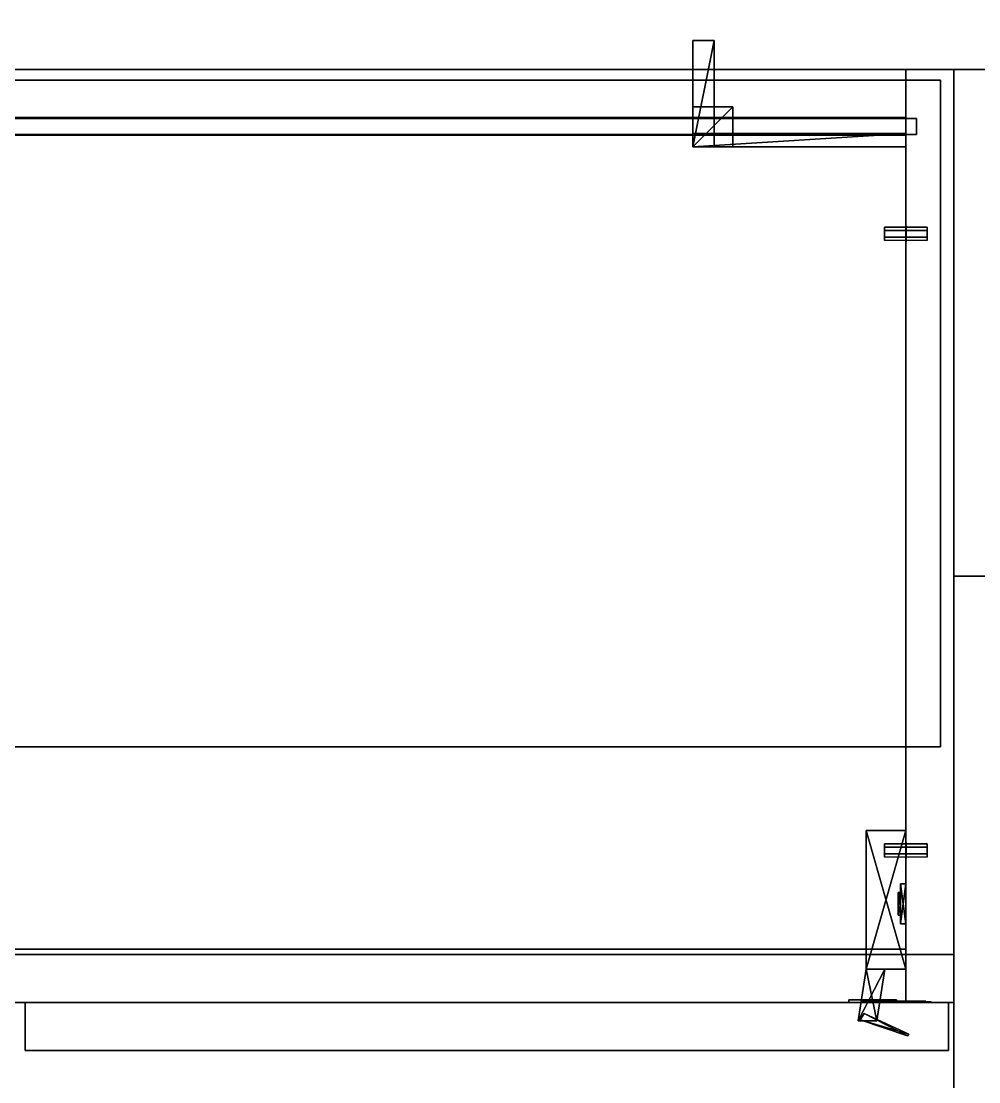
# Model space of a CAD drawing. Extents: x -150 to 1851, y -150 to 1950.
# Drawn here: x 1009 to 1368.3, y 1232.3 to 1630.2 of the extents above; entities that cross this region are included whole.
import ezdxf

# ---------------------------------------------------------------- set-up
doc = ezdxf.new("R2010")
doc.units = 0
for name, color, linetype in [('LAYER0', 7, 'CONTINUOUS'), ('LAYER10', 253, 'CONTINUOUS'), ('LAYER19', 2, 'CONTINUOUS'), ('LAYER20', 7, 'CONTINUOUS'), ('LAYER21', 253, 'CONTINUOUS'), ('LAYER22', 253, 'CONTINUOUS'), ('LAYER23', 253, 'CONTINUOUS'), ('LAYER24', 253, 'CONTINUOUS'), ('LAYER25', 253, 'CONTINUOUS'), ('LAYER26', 253, 'CONTINUOUS'), ('LAYER27', 7, 'CONTINUOUS'), ('LAYER30', 254, 'CONTINUOUS'), ('LAYER31', 254, 'CONTINUOUS'), ('LAYER37', 28, 'CONTINUOUS'), ('LAYER38', 253, 'CONTINUOUS'), ('LAYER39', 28, 'CONTINUOUS'), ('LAYER4', 7, 'CONTINUOUS'), ('LAYER40', 253, 'CONTINUOUS'), ('LAYER41', 253, 'CONTINUOUS'), ('LAYER46', 253, 'CONTINUOUS'), ('LAYER5', 7, 'CONTINUOUS'), ('LAYER6', 7, 'CONTINUOUS'), ('LAYER7', 253, 'CONTINUOUS'), ('LAYER70', 253, 'CONTINUOUS'), ('LAYER72', 253, 'CONTINUOUS'), ('LAYER73', 253, 'CONTINUOUS'), ('LAYER8', 7, 'CONTINUOUS')]:
    doc.layers.add(name, color=color, linetype=linetype)

msp = doc.modelspace()

# ---------------------------------------------------------------- linework, layer by layer
at = {"layer": 'LAYER0', "invisible_edges": 1}
for points in [[(1851, 1762, -5), (-150, -150, -5), (-150, 1762, -5), (1851, 1762, -5)], [(-150, -150, -5), (1851, 1762, -5), (1851, -150, -5), (-150, -150, -5)], [(1851, -150), (-150, 1762), (-150, -150), (1851, -150)], [(-150, 1762), (1851, -150), (1851, 1762), (-150, 1762)]]:
    msp.add_3dface(points, dxfattribs=at)
at = {"layer": 'LAYER10', "invisible_edges": 1}
for points in [[(1341, 1612, 1820), (1341, 1262, 2360), (1341, 1612, 2360), (1341, 1612, 1820)], [(1341, 1262, 2360), (1341, 1612, 1820), (1341, 1262, 1820), (1341, 1262, 2360)], [(1341, 1612, 1820), (1359, 1262, 1820), (1341, 1262, 1820), (1341, 1612, 1820)], [(1359, 1262, 1820), (1341, 1612, 1820), (1359, 1612, 1820), (1359, 1262, 1820)], [(1359, 1612, 2360), (1341, 1262, 2360), (1359, 1262, 2360), (1359, 1612, 2360)], [(1341, 1262, 2360), (1359, 1612, 2360), (1341, 1612, 2360), (1341, 1262, 2360)], [(1359, 1612, 2360), (1341, 1612, 1820), (1341, 1612, 2360), (1359, 1612, 2360)], [(1341, 1612, 1820), (1359, 1612, 2360), (1359, 1612, 1820), (1341, 1612, 1820)], [(1359, 1262, 1820), (1359, 1612, 2360), (1359, 1262, 2360), (1359, 1262, 1820)], [(1359, 1612, 2360), (1359, 1262, 1820), (1359, 1612, 1820), (1359, 1612, 2360)], [(1359, 1262, 1820), (1341, 1262, 2360), (1341, 1262, 1820), (1359, 1262, 1820)], [(1341, 1262, 2360), (1359, 1262, 1820), (1359, 1262, 2360), (1341, 1262, 2360)]]:
    msp.add_3dface(points, dxfattribs=at)
at = {"layer": 'LAYER19'}
for points in [[(1341, 1583, 2318), (1341, 1588, 2318), (1261, 1583, 2318), (1341, 1583, 2318)], [(1261, 1583, 2318), (1341, 1588, 2318), (1261, 1588, 2318), (1261, 1583, 2318)], [(1261, 1583, 2318), (1261, 1588, 2318), (1261, 1583, 2295), (1261, 1583, 2318)], [(1261, 1583, 2295), (1261, 1588, 2318), (1261, 1588, 2295), (1261, 1583, 2295)], [(1341, 1583, 2295), (1261, 1583, 2295), (1341, 1588, 2295), (1341, 1583, 2295)], [(1341, 1588, 2295), (1261, 1583, 2295), (1261, 1588, 2295), (1341, 1588, 2295)], [(1341, 1588, 2295), (1261, 1588, 2295), (1341, 1588, 2318), (1341, 1588, 2295)], [(1341, 1588, 2318), (1261, 1588, 2295), (1261, 1588, 2318), (1341, 1588, 2318)], [(1341, 1583, 2295), (1341, 1588, 2295), (1341, 1583, 2318), (1341, 1583, 2295)], [(1341, 1583, 2318), (1341, 1588, 2295), (1341, 1588, 2318), (1341, 1583, 2318)], [(1341, 1583, 2318), (1261, 1583, 2318), (1341, 1583, 2295), (1341, 1583, 2318)], [(1341, 1583, 2295), (1261, 1583, 2318), (1261, 1583, 2295), (1341, 1583, 2295)]]:
    msp.add_3dface(points, dxfattribs=at)
at = {"layer": 'LAYER20', "invisible_edges": 1}
for points in [[(1261, 1588, 2318), (1341, 1583, 2318), (1341, 1588, 2318), (1261, 1588, 2318)], [(1341, 1583, 2318), (1261, 1588, 2318), (1261, 1583, 2318), (1341, 1583, 2318)], [(1261, 1583, 2295), (1341, 1588, 2295), (1341, 1583, 2295), (1261, 1583, 2295)], [(1341, 1588, 2295), (1261, 1583, 2295), (1261, 1588, 2295), (1341, 1588, 2295)], [(1261, 1588, 2318), (1261, 1583, 2295), (1261, 1583, 2318), (1261, 1588, 2318)], [(1261, 1583, 2295), (1261, 1588, 2318), (1261, 1588, 2295), (1261, 1583, 2295)], [(1341, 1588, 2295), (1261, 1588, 2318), (1341, 1588, 2318), (1341, 1588, 2295)], [(1261, 1588, 2318), (1341, 1588, 2295), (1261, 1588, 2295), (1261, 1588, 2318)], [(1341, 1588, 2295), (1341, 1583, 2318), (1341, 1583, 2295), (1341, 1588, 2295)], [(1341, 1583, 2318), (1341, 1588, 2295), (1341, 1588, 2318), (1341, 1583, 2318)], [(1261, 1583, 2295), (1341, 1583, 2318), (1261, 1583, 2318), (1261, 1583, 2295)], [(1341, 1583, 2318), (1261, 1583, 2295), (1341, 1583, 2295), (1341, 1583, 2318)]]:
    msp.add_3dface(points, dxfattribs=at)
at = {"layer": 'LAYER21'}
for points in [[(1276, 1583, 2318), (1276, 1598, 2318), (1261, 1583, 2318), (1276, 1583, 2318)], [(1261, 1583, 2318), (1276, 1598, 2318), (1261, 1598, 2318), (1261, 1583, 2318)], [(1261, 1583, 2318), (1261, 1598, 2318), (1261, 1583, 2303), (1261, 1583, 2318)], [(1261, 1583, 2303), (1261, 1598, 2318), (1261, 1598, 2303), (1261, 1583, 2303)], [(1276, 1583, 2303), (1261, 1583, 2303), (1276, 1598, 2303), (1276, 1583, 2303)], [(1276, 1598, 2303), (1261, 1583, 2303), (1261, 1598, 2303), (1276, 1598, 2303)], [(1276, 1598, 2303), (1261, 1598, 2303), (1276, 1598, 2318), (1276, 1598, 2303)], [(1276, 1598, 2318), (1261, 1598, 2303), (1261, 1598, 2318), (1276, 1598, 2318)], [(1276, 1583, 2303), (1276, 1598, 2303), (1276, 1583, 2318), (1276, 1583, 2303)], [(1276, 1583, 2318), (1276, 1598, 2303), (1276, 1598, 2318), (1276, 1583, 2318)], [(1276, 1583, 2318), (1261, 1583, 2318), (1276, 1583, 2303), (1276, 1583, 2318)], [(1276, 1583, 2303), (1261, 1583, 2318), (1261, 1583, 2303), (1276, 1583, 2303)]]:
    msp.add_3dface(points, dxfattribs=at)
at = {"layer": 'LAYER22'}
for points in [[(1276, 1583, 2318), (1276, 1598, 2318), (1261, 1583, 2318), (1276, 1583, 2318)], [(1261, 1583, 2318), (1276, 1598, 2318), (1261, 1598, 2318), (1261, 1583, 2318)], [(1261, 1583, 2318), (1261, 1598, 2318), (1261, 1583, 2303), (1261, 1583, 2318)], [(1261, 1583, 2303), (1261, 1598, 2318), (1261, 1598, 2303), (1261, 1583, 2303)], [(1276, 1583, 2303), (1261, 1583, 2303), (1276, 1598, 2303), (1276, 1583, 2303)], [(1276, 1598, 2303), (1261, 1583, 2303), (1261, 1598, 2303), (1276, 1598, 2303)], [(1276, 1598, 2303), (1261, 1598, 2303), (1276, 1598, 2318), (1276, 1598, 2303)], [(1276, 1598, 2318), (1261, 1598, 2303), (1261, 1598, 2318), (1276, 1598, 2318)], [(1276, 1583, 2303), (1276, 1598, 2303), (1276, 1583, 2318), (1276, 1583, 2303)], [(1276, 1583, 2318), (1276, 1598, 2303), (1276, 1598, 2318), (1276, 1583, 2318)], [(1276, 1583, 2318), (1261, 1583, 2318), (1276, 1583, 2303), (1276, 1583, 2318)], [(1276, 1583, 2303), (1261, 1583, 2318), (1261, 1583, 2303), (1276, 1583, 2303)]]:
    msp.add_3dface(points, dxfattribs=at)
at = {"layer": 'LAYER23'}
for points in [[(1276, 1583, 2318), (1276, 1598, 2318), (1261, 1583, 2318), (1276, 1583, 2318)], [(1261, 1583, 2318), (1276, 1598, 2318), (1261, 1598, 2318), (1261, 1583, 2318)], [(1261, 1583, 2318), (1261, 1598, 2318), (1261, 1583, 2303), (1261, 1583, 2318)], [(1261, 1583, 2303), (1261, 1598, 2318), (1261, 1598, 2303), (1261, 1583, 2303)], [(1276, 1583, 2303), (1261, 1583, 2303), (1276, 1598, 2303), (1276, 1583, 2303)], [(1276, 1598, 2303), (1261, 1583, 2303), (1261, 1598, 2303), (1276, 1598, 2303)], [(1276, 1598, 2303), (1261, 1598, 2303), (1276, 1598, 2318), (1276, 1598, 2303)], [(1276, 1598, 2318), (1261, 1598, 2303), (1261, 1598, 2318), (1276, 1598, 2318)], [(1276, 1583, 2303), (1276, 1598, 2303), (1276, 1583, 2318), (1276, 1583, 2303)], [(1276, 1583, 2318), (1276, 1598, 2303), (1276, 1598, 2318), (1276, 1583, 2318)], [(1276, 1583, 2318), (1261, 1583, 2318), (1276, 1583, 2303), (1276, 1583, 2318)], [(1276, 1583, 2303), (1261, 1583, 2318), (1261, 1583, 2303), (1276, 1583, 2303)]]:
    msp.add_3dface(points, dxfattribs=at)
at = {"layer": 'LAYER24'}
for points in [[(1276, 1583, 2318), (1276, 1598, 2318), (1261, 1583, 2318), (1276, 1583, 2318)], [(1261, 1583, 2318), (1276, 1598, 2318), (1261, 1598, 2318), (1261, 1583, 2318)], [(1261, 1583, 2318), (1261, 1598, 2318), (1261, 1583, 2303), (1261, 1583, 2318)], [(1261, 1583, 2303), (1261, 1598, 2318), (1261, 1598, 2303), (1261, 1583, 2303)], [(1276, 1583, 2303), (1261, 1583, 2303), (1276, 1598, 2303), (1276, 1583, 2303)], [(1276, 1598, 2303), (1261, 1583, 2303), (1261, 1598, 2303), (1276, 1598, 2303)], [(1276, 1598, 2303), (1261, 1598, 2303), (1276, 1598, 2318), (1276, 1598, 2303)], [(1276, 1598, 2318), (1261, 1598, 2303), (1261, 1598, 2318), (1276, 1598, 2318)], [(1276, 1583, 2303), (1276, 1598, 2303), (1276, 1583, 2318), (1276, 1583, 2303)], [(1276, 1583, 2318), (1276, 1598, 2303), (1276, 1598, 2318), (1276, 1583, 2318)], [(1276, 1583, 2318), (1261, 1583, 2318), (1276, 1583, 2303), (1276, 1583, 2318)], [(1276, 1583, 2303), (1261, 1583, 2318), (1261, 1583, 2303), (1276, 1583, 2303)]]:
    msp.add_3dface(points, dxfattribs=at)
at = {"layer": 'LAYER25'}
for points in [[(1269, 1583, 2318), (1269, 1623, 2318), (1261, 1583, 2318), (1269, 1583, 2318)], [(1261, 1583, 2318), (1269, 1623, 2318), (1261, 1623, 2318), (1261, 1583, 2318)], [(1261, 1583, 2318), (1261, 1623, 2318), (1261, 1583, 2310), (1261, 1583, 2318)], [(1261, 1583, 2310), (1261, 1623, 2318), (1261, 1623, 2310), (1261, 1583, 2310)], [(1269, 1583, 2310), (1261, 1583, 2310), (1269, 1623, 2310), (1269, 1583, 2310)], [(1269, 1623, 2310), (1261, 1583, 2310), (1261, 1623, 2310), (1269, 1623, 2310)], [(1269, 1623, 2310), (1261, 1623, 2310), (1269, 1623, 2318), (1269, 1623, 2310)], [(1269, 1623, 2318), (1261, 1623, 2310), (1261, 1623, 2318), (1269, 1623, 2318)], [(1269, 1583, 2310), (1269, 1623, 2310), (1269, 1583, 2318), (1269, 1583, 2310)], [(1269, 1583, 2318), (1269, 1623, 2310), (1269, 1623, 2318), (1269, 1583, 2318)], [(1269, 1583, 2318), (1261, 1583, 2318), (1269, 1583, 2310), (1269, 1583, 2318)], [(1269, 1583, 2310), (1261, 1583, 2318), (1261, 1583, 2310), (1269, 1583, 2310)]]:
    msp.add_3dface(points, dxfattribs=at)
at = {"layer": 'LAYER26'}
for points in [[(1341, 1583, 2318), (1341, 1588, 2318), (1261, 1583, 2318), (1341, 1583, 2318)], [(1261, 1583, 2318), (1341, 1588, 2318), (1261, 1588, 2318), (1261, 1583, 2318)], [(1261, 1583, 2318), (1261, 1588, 2318), (1261, 1583, 2302), (1261, 1583, 2318)], [(1261, 1583, 2302), (1261, 1588, 2318), (1261, 1588, 2302), (1261, 1583, 2302)], [(1341, 1583, 2302), (1261, 1583, 2302), (1341, 1588, 2302), (1341, 1583, 2302)], [(1341, 1588, 2302), (1261, 1583, 2302), (1261, 1588, 2302), (1341, 1588, 2302)], [(1341, 1588, 2302), (1261, 1588, 2302), (1341, 1588, 2318), (1341, 1588, 2302)], [(1341, 1588, 2318), (1261, 1588, 2302), (1261, 1588, 2318), (1341, 1588, 2318)], [(1341, 1583, 2302), (1341, 1588, 2302), (1341, 1583, 2318), (1341, 1583, 2302)], [(1341, 1583, 2318), (1341, 1588, 2302), (1341, 1588, 2318), (1341, 1583, 2318)], [(1341, 1583, 2318), (1261, 1583, 2318), (1341, 1583, 2302), (1341, 1583, 2318)], [(1341, 1583, 2302), (1261, 1583, 2318), (1261, 1583, 2302), (1341, 1583, 2302)]]:
    msp.add_3dface(points, dxfattribs=at)
at = {"layer": 'LAYER27', "invisible_edges": 1}
for points in [[(1341, 1587.4, 2081), (677, 1282, 2081), (677, 1587.4, 2081), (1341, 1587.4, 2081)], [(677, 1282, 2081), (1341, 1587.4, 2081), (1341, 1282, 2081), (677, 1282, 2081)], [(677, 1587.4, 2099), (1341, 1587.4, 2081), (677, 1587.4, 2081), (677, 1587.4, 2099)], [(1341, 1587.4, 2081), (677, 1587.4, 2099), (1341, 1587.4, 2099), (1341, 1587.4, 2081)], [(1341, 1282, 2099), (677, 1587.4, 2099), (677, 1282, 2099), (1341, 1282, 2099)], [(677, 1587.4, 2099), (1341, 1282, 2099), (1341, 1587.4, 2099), (677, 1587.4, 2099)], [(1341, 1587.4, 2081), (1341, 1282, 2099), (1341, 1282, 2081), (1341, 1587.4, 2081)], [(1341, 1282, 2099), (1341, 1587.4, 2081), (1341, 1587.4, 2099), (1341, 1282, 2099)], [(1341, 1282, 2099), (677, 1282, 2081), (1341, 1282, 2081), (1341, 1282, 2099)], [(677, 1282, 2081), (1341, 1282, 2099), (677, 1282, 2099), (677, 1282, 2081)]]:
    msp.add_3dface(points, dxfattribs=at)
at = {"layer": 'LAYER30'}
for points in [[(1333, 1316.5, 2078.5), (1333, 1321.5, 2078.5), (1333, 1320.25, 2080.665), (1333, 1317.75, 2080.665)], [(1333, 1316.5, 2078.5), (1333, 1317.75, 2076.335), (1333, 1320.25, 2076.335), (1333, 1321.5, 2078.5)], [(1340.95, 1322, 2078.5), (1340.95, 1316, 2078.5), (1340.95, 1317.5, 2081.098), (1340.95, 1320.5, 2081.098)], [(1340.95, 1322, 2078.5), (1340.95, 1316, 2078.5), (1340.95, 1317.5, 2075.902), (1340.95, 1320.5, 2075.902)], [(1341.05, 1322, 2078.5), (1341.05, 1316, 2078.5), (1341.05, 1317.5, 2081.098), (1341.05, 1320.5, 2081.098)], [(1341.05, 1322, 2078.5), (1341.05, 1316, 2078.5), (1341.05, 1317.5, 2075.902), (1341.05, 1320.5, 2075.902)], [(1349, 1316.5, 2078.5), (1349, 1321.5, 2078.5), (1349, 1320.25, 2080.665), (1349, 1317.75, 2080.665)], [(1349, 1316.5, 2078.5), (1349, 1317.75, 2076.335), (1349, 1320.25, 2076.335), (1349, 1321.5, 2078.5)]]:
    msp.add_3dface(points, dxfattribs=at)
at = {"layer": 'LAYER31'}
for points in [[(1333, 1547.9, 2078.5), (1333, 1552.9, 2078.5), (1333, 1551.65, 2080.665), (1333, 1549.15, 2080.665)], [(1333, 1547.9, 2078.5), (1333, 1549.15, 2076.335), (1333, 1551.65, 2076.335), (1333, 1552.9, 2078.5)], [(1340.95, 1553.4, 2078.5), (1340.95, 1547.4, 2078.5), (1340.95, 1548.9, 2081.098), (1340.95, 1551.9, 2081.098)], [(1340.95, 1553.4, 2078.5), (1340.95, 1547.4, 2078.5), (1340.95, 1548.9, 2075.902), (1340.95, 1551.9, 2075.902)], [(1341.05, 1553.4, 2078.5), (1341.05, 1547.4, 2078.5), (1341.05, 1548.9, 2081.098), (1341.05, 1551.9, 2081.098)], [(1341.05, 1553.4, 2078.5), (1341.05, 1547.4, 2078.5), (1341.05, 1548.9, 2075.902), (1341.05, 1551.9, 2075.902)], [(1349, 1547.9, 2078.5), (1349, 1552.9, 2078.5), (1349, 1551.65, 2080.665), (1349, 1549.15, 2080.665)], [(1349, 1547.9, 2078.5), (1349, 1549.15, 2076.335), (1349, 1551.65, 2076.335), (1349, 1552.9, 2078.5)]]:
    msp.add_3dface(points, dxfattribs=at)
at = {"layer": 'LAYER37'}
for points in [[(1319.5, 1263, 1944), (1319.5, 1262, 1944), (1319.5, 1263, 1944)], [(1319.5, 1263, 1902), (1337.5, 1263, 1902), (1337.5, 1263, 1902), (1319.5, 1263, 1902)], [(1319.5, 1263, 1944), (1337.5, 1263, 1944), (1337.5, 1263, 1944), (1319.5, 1263, 1944)], [(1337.5, 1263, 1902), (1337.5, 1262, 1902), (1319.5, 1262, 1902), (1319.5, 1263, 1902)], [(1319.5, 1262, 1902), (1319.5, 1262, 1944), (1319.5, 1263, 1944), (1319.5, 1263, 1902)], [(1337.5, 1263, 1944), (1337.5, 1262, 1944), (1319.5, 1262, 1944), (1319.5, 1263, 1944)], [(1319.5, 1262, 1902), (1337.5, 1262, 1902), (1337.5, 1262, 1944), (1319.5, 1262, 1944)], [(1324.5, 1263, 1914), (1324.5, 1262, 1914), (1324.5, 1262, 1932), (1324.5, 1263, 1932)], [(1324.5, 1263, 1914), (1324.5, 1262, 1914), (1337.5, 1262, 1914), (1337.5, 1263, 1914)], [(1324.5, 1263, 1932), (1324.5, 1262, 1932), (1337.5, 1262, 1932), (1337.5, 1263, 1932)], [(1324.5, 1262, 1914), (1324.5, 1262, 1932), (1324.5, 1262, 1914)], [(1337.5, 1263, 1914), (1337.5, 1262, 1914), (1337.5, 1262, 1902), (1337.5, 1263, 1902)], [(1337.5, 1263, 1932), (1337.5, 1262, 1932), (1337.5, 1262, 1944), (1337.5, 1263, 1944)], [(1337.5, 1262, 1914), (1337.5, 1262, 1902), (1337.5, 1262, 1914)], [(1337.5, 1262, 1932), (1337.5, 1262, 1944), (1337.5, 1262, 1932)]]:
    msp.add_3dface(points, dxfattribs=at)
for points, invisible_edges in [([(1319.5, 1263, 1944), (1319.5, 1263, 1902), (1324.5, 1263, 1914), (1324.5, 1263, 1932)], 10), ([(1319.5, 1263, 1902), (1324.5, 1263, 1914), (1337.5, 1263, 1914), (1337.5, 1263, 1902)], 1), ([(1319.5, 1263, 1944), (1324.5, 1263, 1932), (1337.5, 1263, 1932), (1337.5, 1263, 1944)], 1), ([(1337.5, 1262.5, 1932), (1337.5, 1262.5, 1914), (1324.5, 1262.5, 1914), (1324.5, 1262.5, 1932)], 1), ([(1341.709, 1262.5, 1928.317), (1341.5, 1262.5, 1917.5), (1337.5, 1262.5, 1914), (1337.5, 1262.5, 1932)], 5), ([(1337.5, 1262.25, 1910), (1342.475, 1262.25, 1910.99), (1341.5, 1262.25, 1917.5), (1337.5, 1262.25, 1914)], 2), ([(1342.475, 1262.25, 1935.01), (1337.5, 1262.25, 1936), (1337.5, 1262.25, 1932), (1341.5, 1262.25, 1928.5)], 8), ([(1348.5, 1262.5, 1928.5), (1348.5, 1262.5, 1917.5), (1341.5, 1262.5, 1917.5), (1341.709, 1262.5, 1928.317)], 4), ([(1342.475, 1262.25, 1910.99), (1346.692, 1262.25, 1913.808), (1345, 1262.25, 1917.5), (1341.5, 1262.25, 1917.5)], 10), ([(1346.692, 1262.25, 1932.192), (1342.475, 1262.25, 1935.01), (1341.5, 1262.25, 1928.5), (1345, 1262.25, 1928.5)], 10), ([(1346.692, 1262.25, 1913.808), (1349.51, 1262.25, 1918.025), (1348.5, 1262.25, 1917.5), (1345, 1262.25, 1917.5)], 10), ([(1349.51, 1262.25, 1927.975), (1346.692, 1262.25, 1932.192), (1345, 1262.25, 1928.5), (1348.5, 1262.25, 1928.5)], 10), ([(1349.51, 1262.25, 1918.025), (1350.5, 1262.25, 1923), (1348.5, 1262.25, 1923), (1348.5, 1262.25, 1917.5)], 10), ([(1350.5, 1262.25, 1923), (1349.51, 1262.25, 1927.975), (1348.5, 1262.25, 1928.5), (1348.5, 1262.25, 1923)], 10)]:
    msp.add_3dface(points, dxfattribs=dict(at, invisible_edges=invisible_edges))
at = {"layer": 'LAYER38'}
for points in [[(1341, 1274.5, 1916.217), (1326.078, 1274.5, 1916.217), (1341, 1326.5, 1916.217), (1341, 1274.5, 1916.217)], [(1341, 1326.5, 1916.217), (1326.078, 1274.5, 1916.217), (1326.078, 1326.5, 1916.217), (1341, 1326.5, 1916.217)], [(1341, 1326.5, 1916.217), (1326.078, 1326.5, 1916.217), (1341, 1326.5, 1929.783), (1341, 1326.5, 1916.217)], [(1341, 1326.5, 1929.783), (1326.078, 1326.5, 1916.217), (1326.078, 1326.5, 1929.783), (1341, 1326.5, 1929.783)], [(1341, 1326.5, 1929.783), (1326.078, 1326.5, 1929.783), (1341, 1274.5, 1929.783), (1341, 1326.5, 1929.783)], [(1341, 1274.5, 1929.783), (1326.078, 1326.5, 1929.783), (1326.078, 1274.5, 1929.783), (1341, 1274.5, 1929.783)], [(1326.078, 1274.5, 1916.217), (1326.078, 1274.5, 1929.783), (1326.078, 1326.5, 1916.217), (1326.078, 1274.5, 1916.217)], [(1326.078, 1326.5, 1916.217), (1326.078, 1274.5, 1929.783), (1326.078, 1326.5, 1929.783), (1326.078, 1326.5, 1916.217)], [(1339.01, 1291.5, 1949), (1341, 1291.5, 1949), (1341, 1306.5, 1949), (1339.01, 1291.5, 1949)], [(1339.01, 1291.5, 1949), (1341, 1306.5, 1949), (1339.01, 1306.5, 1949), (1339.01, 1291.5, 1949)], [(1339.01, 1306.5, 1949), (1341, 1306.5, 1949), (1341, 1306.5, 1897), (1339.01, 1306.5, 1949)], [(1339.01, 1306.5, 1949), (1341, 1306.5, 1897), (1339.01, 1306.5, 1897), (1339.01, 1306.5, 1949)], [(1339.01, 1306.5, 1897), (1341, 1306.5, 1897), (1341, 1291.5, 1897), (1339.01, 1306.5, 1897)], [(1339.01, 1306.5, 1897), (1341, 1291.5, 1897), (1339.01, 1291.5, 1897), (1339.01, 1306.5, 1897)], [(1339.01, 1291.5, 1897), (1339.01, 1291.5, 1949), (1339.01, 1306.5, 1949), (1339.01, 1291.5, 1897)], [(1339.01, 1291.5, 1897), (1339.01, 1306.5, 1949), (1339.01, 1306.5, 1897), (1339.01, 1291.5, 1897)], [(1338.016, 1299, 1936.291), (1338.016, 1303.243, 1941.087), (1339.01, 1299, 1936.291), (1338.016, 1299, 1936.291)], [(1339.01, 1299, 1936.291), (1338.016, 1303.243, 1941.087), (1339.01, 1303.243, 1941.087), (1339.01, 1299, 1936.291)], [(1338.016, 1303.243, 1941.087), (1338.016, 1299, 1945.883), (1339.01, 1303.243, 1941.087), (1338.016, 1303.243, 1941.087)], [(1339.01, 1303.243, 1941.087), (1338.016, 1299, 1945.883), (1339.01, 1299, 1945.883), (1339.01, 1303.243, 1941.087)], [(1338.016, 1299, 1945.883), (1338.016, 1303.243, 1941.087), (1338.016, 1294.757, 1941.087), (1338.016, 1299, 1945.883)], [(1338.016, 1294.757, 1941.087), (1338.016, 1303.243, 1941.087), (1338.016, 1299, 1936.291), (1338.016, 1294.757, 1941.087)], [(1338.016, 1299, 1900.117), (1338.016, 1303.243, 1904.913), (1339.01, 1299, 1900.117), (1338.016, 1299, 1900.117)], [(1339.01, 1299, 1900.117), (1338.016, 1303.243, 1904.913), (1339.01, 1303.243, 1904.913), (1339.01, 1299, 1900.117)], [(1338.016, 1303.243, 1904.913), (1338.016, 1299, 1909.709), (1339.01, 1303.243, 1904.913), (1338.016, 1303.243, 1904.913)], [(1339.01, 1303.243, 1904.913), (1338.016, 1299, 1909.709), (1339.01, 1299, 1909.709), (1339.01, 1303.243, 1904.913)], [(1338.016, 1299, 1909.709), (1338.016, 1303.243, 1904.913), (1338.016, 1294.757, 1904.913), (1338.016, 1299, 1909.709)], [(1338.016, 1294.757, 1904.913), (1338.016, 1303.243, 1904.913), (1338.016, 1299, 1900.117), (1338.016, 1294.757, 1904.913)], [(1339.01, 1299, 1945.883), (1339.01, 1303.243, 1941.087), (1339.01, 1299, 1936.291), (1339.01, 1299, 1945.883)], [(1339.01, 1299, 1909.709), (1339.01, 1303.243, 1904.913), (1339.01, 1299, 1900.117), (1339.01, 1299, 1909.709)], [(1338.016, 1294.757, 1941.087), (1338.016, 1299, 1936.291), (1339.01, 1294.757, 1941.087), (1338.016, 1294.757, 1941.087)], [(1339.01, 1294.757, 1941.087), (1338.016, 1299, 1936.291), (1339.01, 1299, 1936.291), (1339.01, 1294.757, 1941.087)], [(1339.01, 1299, 1945.883), (1338.016, 1299, 1945.883), (1339.01, 1294.757, 1941.087), (1339.01, 1299, 1945.883)], [(1339.01, 1294.757, 1941.087), (1338.016, 1299, 1945.883), (1338.016, 1294.757, 1941.087), (1339.01, 1294.757, 1941.087)], [(1338.016, 1294.757, 1904.913), (1338.016, 1299, 1900.117), (1339.01, 1294.757, 1904.913), (1338.016, 1294.757, 1904.913)], [(1339.01, 1294.757, 1904.913), (1338.016, 1299, 1900.117), (1339.01, 1299, 1900.117), (1339.01, 1294.757, 1904.913)], [(1339.01, 1299, 1909.709), (1338.016, 1299, 1909.709), (1339.01, 1294.757, 1904.913), (1339.01, 1299, 1909.709)], [(1339.01, 1294.757, 1904.913), (1338.016, 1299, 1909.709), (1338.016, 1294.757, 1904.913), (1339.01, 1294.757, 1904.913)], [(1339.01, 1299, 1945.883), (1339.01, 1299, 1936.291), (1339.01, 1294.757, 1941.087), (1339.01, 1299, 1945.883)], [(1339.01, 1299, 1909.709), (1339.01, 1299, 1900.117), (1339.01, 1294.757, 1904.913), (1339.01, 1299, 1909.709)], [(1341, 1291.5, 1897), (1341, 1291.5, 1949), (1339.01, 1291.5, 1949), (1341, 1291.5, 1897)], [(1341, 1291.5, 1897), (1339.01, 1291.5, 1949), (1339.01, 1291.5, 1897), (1341, 1291.5, 1897)], [(1330.058, 1255.135, 1916.217), (1323.094, 1255.135, 1916.217), (1333.042, 1274.5, 1916.217), (1330.058, 1255.135, 1916.217)], [(1333.042, 1274.5, 1916.217), (1323.094, 1255.135, 1916.217), (1326.078, 1274.5, 1916.217), (1333.042, 1274.5, 1916.217)], [(1330.058, 1255.135, 1929.783), (1326.078, 1274.5, 1929.783), (1323.094, 1255.135, 1929.783), (1330.058, 1255.135, 1929.783)], [(1323.094, 1255.135, 1916.217), (1323.094, 1255.135, 1929.783), (1326.078, 1274.5, 1916.217), (1323.094, 1255.135, 1916.217)], [(1326.078, 1274.5, 1916.217), (1323.094, 1255.135, 1929.783), (1326.078, 1274.5, 1929.783), (1326.078, 1274.5, 1916.217)], [(1333.042, 1274.5, 1929.783), (1326.078, 1274.5, 1929.783), (1330.058, 1255.135, 1929.783), (1333.042, 1274.5, 1929.783)], [(1325.308, 1257.925, 1917.348), (1341.591, 1249.5, 1917.348), (1323.818, 1255.544, 1917.348), (1325.308, 1257.925, 1917.348)], [(1325.308, 1257.925, 1928.652), (1323.818, 1255.544, 1928.652), (1342.082, 1250.077, 1928.652), (1325.308, 1257.925, 1928.652)], [(1342.082, 1250.077, 1917.348), (1341.591, 1249.5, 1917.348), (1325.308, 1257.925, 1917.348), (1342.082, 1250.077, 1917.348)], [(1342.082, 1250.077, 1928.652), (1323.818, 1255.544, 1928.652), (1341.591, 1249.5, 1928.652), (1342.082, 1250.077, 1928.652)], [(1341.591, 1249.5, 1917.348), (1341.591, 1249.5, 1928.652), (1323.818, 1255.544, 1917.348), (1341.591, 1249.5, 1917.348)], [(1323.818, 1255.544, 1917.348), (1341.591, 1249.5, 1928.652), (1323.818, 1255.544, 1928.652), (1323.818, 1255.544, 1917.348)]]:
    msp.add_3dface(points, dxfattribs=at)
at = {"layer": 'LAYER39'}
for points in [[(1319.5, 1263, 2278), (1319.5, 1262, 2278), (1319.5, 1263, 2278)], [(1319.5, 1263, 2236), (1337.5, 1263, 2236), (1337.5, 1263, 2236), (1319.5, 1263, 2236)], [(1319.5, 1263, 2278), (1337.5, 1263, 2278), (1337.5, 1263, 2278), (1319.5, 1263, 2278)], [(1337.5, 1263, 2236), (1337.5, 1262, 2236), (1319.5, 1262, 2236), (1319.5, 1263, 2236)], [(1319.5, 1262, 2236), (1319.5, 1262, 2278), (1319.5, 1263, 2278), (1319.5, 1263, 2236)], [(1337.5, 1263, 2278), (1337.5, 1262, 2278), (1319.5, 1262, 2278), (1319.5, 1263, 2278)], [(1319.5, 1262, 2236), (1337.5, 1262, 2236), (1337.5, 1262, 2278), (1319.5, 1262, 2278)], [(1324.5, 1263, 2248), (1324.5, 1262, 2248), (1324.5, 1262, 2266), (1324.5, 1263, 2266)], [(1324.5, 1263, 2248), (1324.5, 1262, 2248), (1337.5, 1262, 2248), (1337.5, 1263, 2248)], [(1324.5, 1263, 2266), (1324.5, 1262, 2266), (1337.5, 1262, 2266), (1337.5, 1263, 2266)], [(1324.5, 1262, 2248), (1324.5, 1262, 2266), (1324.5, 1262, 2248)], [(1337.5, 1263, 2248), (1337.5, 1262, 2248), (1337.5, 1262, 2236), (1337.5, 1263, 2236)], [(1337.5, 1263, 2266), (1337.5, 1262, 2266), (1337.5, 1262, 2278), (1337.5, 1263, 2278)], [(1337.5, 1262, 2248), (1337.5, 1262, 2236), (1337.5, 1262, 2248)], [(1337.5, 1262, 2266), (1337.5, 1262, 2278), (1337.5, 1262, 2266)]]:
    msp.add_3dface(points, dxfattribs=at)
for points, invisible_edges in [([(1319.5, 1263, 2278), (1319.5, 1263, 2236), (1324.5, 1263, 2248), (1324.5, 1263, 2266)], 10), ([(1319.5, 1263, 2236), (1324.5, 1263, 2248), (1337.5, 1263, 2248), (1337.5, 1263, 2236)], 1), ([(1319.5, 1263, 2278), (1324.5, 1263, 2266), (1337.5, 1263, 2266), (1337.5, 1263, 2278)], 1), ([(1337.5, 1262.5, 2266), (1337.5, 1262.5, 2248), (1324.5, 1262.5, 2248), (1324.5, 1262.5, 2266)], 1), ([(1341.709, 1262.5, 2262.317), (1341.5, 1262.5, 2251.5), (1337.5, 1262.5, 2248), (1337.5, 1262.5, 2266)], 5), ([(1337.5, 1262.25, 2244), (1342.475, 1262.25, 2244.99), (1341.5, 1262.25, 2251.5), (1337.5, 1262.25, 2248)], 2), ([(1342.475, 1262.25, 2269.01), (1337.5, 1262.25, 2270), (1337.5, 1262.25, 2266), (1341.5, 1262.25, 2262.5)], 8), ([(1348.5, 1262.5, 2262.5), (1348.5, 1262.5, 2251.5), (1341.5, 1262.5, 2251.5), (1341.709, 1262.5, 2262.317)], 4), ([(1342.475, 1262.25, 2244.99), (1346.692, 1262.25, 2247.808), (1345, 1262.25, 2251.5), (1341.5, 1262.25, 2251.5)], 10), ([(1346.692, 1262.25, 2266.192), (1342.475, 1262.25, 2269.01), (1341.5, 1262.25, 2262.5), (1345, 1262.25, 2262.5)], 10), ([(1346.692, 1262.25, 2247.808), (1349.51, 1262.25, 2252.025), (1348.5, 1262.25, 2251.5), (1345, 1262.25, 2251.5)], 10), ([(1349.51, 1262.25, 2261.975), (1346.692, 1262.25, 2266.192), (1345, 1262.25, 2262.5), (1348.5, 1262.25, 2262.5)], 10), ([(1349.51, 1262.25, 2252.025), (1350.5, 1262.25, 2257), (1348.5, 1262.25, 2257), (1348.5, 1262.25, 2251.5)], 10), ([(1350.5, 1262.25, 2257), (1349.51, 1262.25, 2261.975), (1348.5, 1262.25, 2262.5), (1348.5, 1262.25, 2257)], 10)]:
    msp.add_3dface(points, dxfattribs=dict(at, invisible_edges=invisible_edges))
at = {"layer": 'LAYER4'}
for points, invisible_edges in [([(1851, 1762), (657, 1612), (507, 1762), (1851, 1762)], 1), ([(657, 1612, 2407), (1851, 1762, 2407), (507, 1762, 2407), (657, 1612, 2407)], 1), ([(657, 1612), (1851, 1762), (1701, 1612), (657, 1612)], 1), ([(1851, 1762, 2407), (657, 1612, 2407), (1701, 1612, 2407), (1851, 1762, 2407)], 1), ([(657, 1612, 2407), (983.5, 1612, 460.5), (1701, 1612, 2407), (657, 1612, 2407)], 3), ([(983.5, 1612, 380.5), (657, 1612), (1043.5, 1612, 380.5), (983.5, 1612, 380.5)], 3), ([(1701, 1612), (1043.5, 1612, 380.5), (657, 1612), (1701, 1612)], 3), ([(1043.5, 1612, 460.5), (1701, 1612, 2407), (983.5, 1612, 460.5), (1043.5, 1612, 460.5)], 3), ([(1043.5, 1612, 380.5), (1701, 1612, 2407), (1043.5, 1612, 460.5), (1043.5, 1612, 380.5)], 3), ([(1043.5, 1612, 380.5), (1701, 1612), (1701, 1612, 2407), (1043.5, 1612, 380.5)], 5)]:
    msp.add_3dface(points, dxfattribs=dict(at, invisible_edges=invisible_edges))
at = {"layer": 'LAYER40'}
for points in [[(1341, 1274.5, 2250.217), (1326.078, 1274.5, 2250.217), (1341, 1326.5, 2250.217), (1341, 1274.5, 2250.217)], [(1341, 1326.5, 2250.217), (1326.078, 1274.5, 2250.217), (1326.078, 1326.5, 2250.217), (1341, 1326.5, 2250.217)], [(1341, 1326.5, 2250.217), (1326.078, 1326.5, 2250.217), (1341, 1326.5, 2263.783), (1341, 1326.5, 2250.217)], [(1341, 1326.5, 2263.783), (1326.078, 1326.5, 2250.217), (1326.078, 1326.5, 2263.783), (1341, 1326.5, 2263.783)], [(1341, 1326.5, 2263.783), (1326.078, 1326.5, 2263.783), (1341, 1274.5, 2263.783), (1341, 1326.5, 2263.783)], [(1341, 1274.5, 2263.783), (1326.078, 1326.5, 2263.783), (1326.078, 1274.5, 2263.783), (1341, 1274.5, 2263.783)], [(1326.078, 1274.5, 2250.217), (1326.078, 1274.5, 2263.783), (1326.078, 1326.5, 2250.217), (1326.078, 1274.5, 2250.217)], [(1326.078, 1326.5, 2250.217), (1326.078, 1274.5, 2263.783), (1326.078, 1326.5, 2263.783), (1326.078, 1326.5, 2250.217)], [(1339.01, 1291.5, 2283), (1341, 1291.5, 2283), (1341, 1306.5, 2283), (1339.01, 1291.5, 2283)], [(1339.01, 1291.5, 2283), (1341, 1306.5, 2283), (1339.01, 1306.5, 2283), (1339.01, 1291.5, 2283)], [(1339.01, 1306.5, 2283), (1341, 1306.5, 2283), (1341, 1306.5, 2231), (1339.01, 1306.5, 2283)], [(1339.01, 1306.5, 2283), (1341, 1306.5, 2231), (1339.01, 1306.5, 2231), (1339.01, 1306.5, 2283)], [(1339.01, 1306.5, 2231), (1341, 1306.5, 2231), (1341, 1291.5, 2231), (1339.01, 1306.5, 2231)], [(1339.01, 1306.5, 2231), (1341, 1291.5, 2231), (1339.01, 1291.5, 2231), (1339.01, 1306.5, 2231)], [(1339.01, 1291.5, 2231), (1339.01, 1291.5, 2283), (1339.01, 1306.5, 2283), (1339.01, 1291.5, 2231)], [(1339.01, 1291.5, 2231), (1339.01, 1306.5, 2283), (1339.01, 1306.5, 2231), (1339.01, 1291.5, 2231)], [(1338.016, 1299, 2270.291), (1338.016, 1303.243, 2275.087), (1339.01, 1299, 2270.291), (1338.016, 1299, 2270.291)], [(1339.01, 1299, 2270.291), (1338.016, 1303.243, 2275.087), (1339.01, 1303.243, 2275.087), (1339.01, 1299, 2270.291)], [(1338.016, 1303.243, 2275.087), (1338.016, 1299, 2279.883), (1339.01, 1303.243, 2275.087), (1338.016, 1303.243, 2275.087)], [(1339.01, 1303.243, 2275.087), (1338.016, 1299, 2279.883), (1339.01, 1299, 2279.883), (1339.01, 1303.243, 2275.087)], [(1338.016, 1299, 2279.883), (1338.016, 1303.243, 2275.087), (1338.016, 1294.757, 2275.087), (1338.016, 1299, 2279.883)], [(1338.016, 1294.757, 2275.087), (1338.016, 1303.243, 2275.087), (1338.016, 1299, 2270.291), (1338.016, 1294.757, 2275.087)], [(1338.016, 1299, 2234.117), (1338.016, 1303.243, 2238.913), (1339.01, 1299, 2234.117), (1338.016, 1299, 2234.117)], [(1339.01, 1299, 2234.117), (1338.016, 1303.243, 2238.913), (1339.01, 1303.243, 2238.913), (1339.01, 1299, 2234.117)], [(1338.016, 1303.243, 2238.913), (1338.016, 1299, 2243.709), (1339.01, 1303.243, 2238.913), (1338.016, 1303.243, 2238.913)], [(1339.01, 1303.243, 2238.913), (1338.016, 1299, 2243.709), (1339.01, 1299, 2243.709), (1339.01, 1303.243, 2238.913)], [(1338.016, 1299, 2243.709), (1338.016, 1303.243, 2238.913), (1338.016, 1294.757, 2238.913), (1338.016, 1299, 2243.709)], [(1338.016, 1294.757, 2238.913), (1338.016, 1303.243, 2238.913), (1338.016, 1299, 2234.117), (1338.016, 1294.757, 2238.913)], [(1339.01, 1299, 2279.883), (1339.01, 1303.243, 2275.087), (1339.01, 1299, 2270.291), (1339.01, 1299, 2279.883)], [(1339.01, 1299, 2243.709), (1339.01, 1303.243, 2238.913), (1339.01, 1299, 2234.117), (1339.01, 1299, 2243.709)], [(1338.016, 1294.757, 2275.087), (1338.016, 1299, 2270.291), (1339.01, 1294.757, 2275.087), (1338.016, 1294.757, 2275.087)], [(1339.01, 1294.757, 2275.087), (1338.016, 1299, 2270.291), (1339.01, 1299, 2270.291), (1339.01, 1294.757, 2275.087)], [(1339.01, 1299, 2279.883), (1338.016, 1299, 2279.883), (1339.01, 1294.757, 2275.087), (1339.01, 1299, 2279.883)], [(1339.01, 1294.757, 2275.087), (1338.016, 1299, 2279.883), (1338.016, 1294.757, 2275.087), (1339.01, 1294.757, 2275.087)], [(1338.016, 1294.757, 2238.913), (1338.016, 1299, 2234.117), (1339.01, 1294.757, 2238.913), (1338.016, 1294.757, 2238.913)], [(1339.01, 1294.757, 2238.913), (1338.016, 1299, 2234.117), (1339.01, 1299, 2234.117), (1339.01, 1294.757, 2238.913)], [(1339.01, 1299, 2243.709), (1338.016, 1299, 2243.709), (1339.01, 1294.757, 2238.913), (1339.01, 1299, 2243.709)], [(1339.01, 1294.757, 2238.913), (1338.016, 1299, 2243.709), (1338.016, 1294.757, 2238.913), (1339.01, 1294.757, 2238.913)], [(1339.01, 1299, 2279.883), (1339.01, 1299, 2270.291), (1339.01, 1294.757, 2275.087), (1339.01, 1299, 2279.883)], [(1339.01, 1299, 2243.709), (1339.01, 1299, 2234.117), (1339.01, 1294.757, 2238.913), (1339.01, 1299, 2243.709)], [(1341, 1291.5, 2231), (1341, 1291.5, 2283), (1339.01, 1291.5, 2283), (1341, 1291.5, 2231)], [(1341, 1291.5, 2231), (1339.01, 1291.5, 2283), (1339.01, 1291.5, 2231), (1341, 1291.5, 2231)], [(1330.058, 1255.135, 2250.217), (1323.094, 1255.135, 2250.217), (1333.042, 1274.5, 2250.217), (1330.058, 1255.135, 2250.217)], [(1333.042, 1274.5, 2250.217), (1323.094, 1255.135, 2250.217), (1326.078, 1274.5, 2250.217), (1333.042, 1274.5, 2250.217)], [(1330.058, 1255.135, 2263.783), (1326.078, 1274.5, 2263.783), (1323.094, 1255.135, 2263.783), (1330.058, 1255.135, 2263.783)], [(1323.094, 1255.135, 2250.217), (1323.094, 1255.135, 2263.783), (1326.078, 1274.5, 2250.217), (1323.094, 1255.135, 2250.217)], [(1326.078, 1274.5, 2250.217), (1323.094, 1255.135, 2263.783), (1326.078, 1274.5, 2263.783), (1326.078, 1274.5, 2250.217)], [(1333.042, 1274.5, 2263.783), (1326.078, 1274.5, 2263.783), (1330.058, 1255.135, 2263.783), (1333.042, 1274.5, 2263.783)], [(1325.308, 1257.925, 2251.348), (1341.591, 1249.5, 2251.348), (1323.818, 1255.544, 2251.348), (1325.308, 1257.925, 2251.348)], [(1325.308, 1257.925, 2262.652), (1323.818, 1255.544, 2262.652), (1342.082, 1250.077, 2262.652), (1325.308, 1257.925, 2262.652)], [(1342.082, 1250.077, 2251.348), (1341.591, 1249.5, 2251.348), (1325.308, 1257.925, 2251.348), (1342.082, 1250.077, 2251.348)], [(1342.082, 1250.077, 2262.652), (1323.818, 1255.544, 2262.652), (1341.591, 1249.5, 2262.652), (1342.082, 1250.077, 2262.652)], [(1341.591, 1249.5, 2251.348), (1341.591, 1249.5, 2262.652), (1323.818, 1255.544, 2251.348), (1341.591, 1249.5, 2251.348)], [(1323.818, 1255.544, 2251.348), (1341.591, 1249.5, 2262.652), (1323.818, 1255.544, 2262.652), (1323.818, 1255.544, 2251.348)]]:
    msp.add_3dface(points, dxfattribs=at)
at = {"layer": 'LAYER41', "invisible_edges": 1}
for points in [[(1010.5, 1262, 2357), (1357, 1262, 1823), (1010.5, 1262, 1823), (1010.5, 1262, 2357)], [(1357, 1262, 1823), (1010.5, 1262, 2357), (1357, 1262, 2357), (1357, 1262, 1823)], [(1010.5, 1244, 1823), (1357, 1262, 1823), (1357, 1244, 1823), (1010.5, 1244, 1823)], [(1357, 1262, 1823), (1010.5, 1244, 1823), (1010.5, 1262, 1823), (1357, 1262, 1823)], [(1010.5, 1262, 2357), (1357, 1244, 2357), (1357, 1262, 2357), (1010.5, 1262, 2357)], [(1357, 1244, 2357), (1010.5, 1262, 2357), (1010.5, 1244, 2357), (1357, 1244, 2357)], [(1010.5, 1244, 1823), (1010.5, 1262, 2357), (1010.5, 1262, 1823), (1010.5, 1244, 1823)], [(1010.5, 1262, 2357), (1010.5, 1244, 1823), (1010.5, 1244, 2357), (1010.5, 1262, 2357)], [(1357, 1244, 2357), (1357, 1262, 1823), (1357, 1262, 2357), (1357, 1244, 2357)], [(1357, 1262, 1823), (1357, 1244, 2357), (1357, 1244, 1823), (1357, 1262, 1823)], [(1357, 1244, 2357), (1010.5, 1244, 1823), (1357, 1244, 1823), (1357, 1244, 2357)], [(1010.5, 1244, 1823), (1357, 1244, 2357), (1010.5, 1244, 2357), (1010.5, 1244, 1823)]]:
    msp.add_3dface(points, dxfattribs=at)
at = {"layer": 'LAYER46', "invisible_edges": 1}
for points in [[(1359, 1612, 150), (1377, 972, 150), (1359, 972, 150), (1359, 1612, 150)], [(1377, 972, 150), (1359, 1612, 150), (1377, 1612, 150), (1377, 972, 150)], [(1377, 1612, 2360), (1359, 972, 2360), (1377, 972, 2360), (1377, 1612, 2360)], [(1359, 972, 2360), (1377, 1612, 2360), (1359, 1612, 2360), (1359, 972, 2360)], [(1359, 1612, 150), (1377, 1612, 2360), (1377, 1612, 150), (1359, 1612, 150)], [(1377, 1612, 2360), (1359, 1612, 150), (1359, 1612, 2360), (1377, 1612, 2360)], [(1359, 972, 2360), (1359, 1612, 150), (1359, 972, 150), (1359, 972, 2360)], [(1359, 1612, 150), (1359, 972, 2360), (1359, 1612, 2360), (1359, 1612, 150)]]:
    msp.add_3dface(points, dxfattribs=at)
at = {"layer": 'LAYER5', "invisible_edges": 1}
for points in [[(1341, 1612, 2341), (677, 1612, 2221), (677, 1612, 2341), (1341, 1612, 2341)], [(677, 1612, 2221), (1341, 1612, 2341), (1341, 1612, 2221), (677, 1612, 2221)], [(1341, 1594, 2221), (677, 1612, 2221), (1341, 1612, 2221), (1341, 1594, 2221)], [(677, 1612, 2221), (1341, 1594, 2221), (677, 1594, 2221), (677, 1612, 2221)], [(677, 1594, 2341), (1341, 1612, 2341), (677, 1612, 2341), (677, 1594, 2341)], [(1341, 1612, 2341), (677, 1594, 2341), (1341, 1594, 2341), (1341, 1612, 2341)], [(1341, 1612, 2341), (1341, 1594, 2221), (1341, 1612, 2221), (1341, 1612, 2341)], [(1341, 1594, 2221), (1341, 1612, 2341), (1341, 1594, 2341), (1341, 1594, 2221)], [(1341, 1594, 2221), (677, 1594, 2341), (677, 1594, 2221), (1341, 1594, 2221)], [(677, 1594, 2341), (1341, 1594, 2221), (1341, 1594, 2341), (677, 1594, 2341)]]:
    msp.add_3dface(points, dxfattribs=at)
at = {"layer": 'LAYER6', "invisible_edges": 1}
for points in [[(677, 1612, 2359), (1341, 1262, 2359), (1341, 1612, 2359), (677, 1612, 2359)], [(1341, 1262, 2359), (677, 1612, 2359), (677, 1262, 2359), (1341, 1262, 2359)], [(1341, 1612, 2341), (677, 1612, 2359), (1341, 1612, 2359), (1341, 1612, 2341)], [(677, 1612, 2359), (1341, 1612, 2341), (677, 1612, 2341), (677, 1612, 2359)], [(677, 1262, 2341), (1341, 1612, 2341), (1341, 1262, 2341), (677, 1262, 2341)], [(1341, 1612, 2341), (677, 1262, 2341), (677, 1612, 2341), (1341, 1612, 2341)], [(1341, 1612, 2341), (1341, 1262, 2359), (1341, 1262, 2341), (1341, 1612, 2341)], [(1341, 1262, 2359), (1341, 1612, 2341), (1341, 1612, 2359), (1341, 1262, 2359)], [(677, 1262, 2341), (1341, 1262, 2359), (677, 1262, 2359), (677, 1262, 2341)], [(1341, 1262, 2359), (677, 1262, 2341), (1341, 1262, 2341), (1341, 1262, 2359)]]:
    msp.add_3dface(points, dxfattribs=at)
at = {"layer": 'LAYER7', "invisible_edges": 1}
for points in [[(1341, 1612, 1821), (677, 1262, 1821), (677, 1612, 1821), (1341, 1612, 1821)], [(677, 1262, 1821), (1341, 1612, 1821), (1341, 1262, 1821), (677, 1262, 1821)], [(677, 1612, 1839), (1341, 1612, 1821), (677, 1612, 1821), (677, 1612, 1839)], [(1341, 1612, 1821), (677, 1612, 1839), (1341, 1612, 1839), (1341, 1612, 1821)], [(1341, 1262, 1839), (677, 1612, 1839), (677, 1262, 1839), (1341, 1262, 1839)], [(677, 1612, 1839), (1341, 1262, 1839), (1341, 1612, 1839), (677, 1612, 1839)], [(1341, 1612, 1821), (1341, 1262, 1839), (1341, 1262, 1821), (1341, 1612, 1821)], [(1341, 1262, 1839), (1341, 1612, 1821), (1341, 1612, 1839), (1341, 1262, 1839)], [(1341, 1262, 1839), (677, 1262, 1821), (1341, 1262, 1821), (1341, 1262, 1839)], [(677, 1262, 1821), (1341, 1262, 1839), (677, 1262, 1839), (677, 1262, 1821)]]:
    msp.add_3dface(points, dxfattribs=at)
at = {"layer": 'LAYER70', "invisible_edges": 1}
for points in [[(1359, 1280, 2430), (659, 1280, 2360), (659, 1280, 2430), (1359, 1280, 2430)], [(659, 1280, 2360), (1359, 1280, 2430), (1359, 1280, 2360), (659, 1280, 2360)], [(1359, 1262, 2360), (659, 1280, 2360), (1359, 1280, 2360), (1359, 1262, 2360)], [(659, 1280, 2360), (1359, 1262, 2360), (659, 1262, 2360), (659, 1280, 2360)], [(659, 1262, 2430), (1359, 1280, 2430), (659, 1280, 2430), (659, 1262, 2430)], [(1359, 1280, 2430), (659, 1262, 2430), (1359, 1262, 2430), (1359, 1280, 2430)], [(1359, 1280, 2430), (1359, 1262, 2360), (1359, 1280, 2360), (1359, 1280, 2430)], [(1359, 1262, 2360), (1359, 1280, 2430), (1359, 1262, 2430), (1359, 1262, 2360)], [(1359, 1262, 2360), (659, 1262, 2430), (659, 1262, 2360), (1359, 1262, 2360)], [(659, 1262, 2430), (1359, 1262, 2360), (1359, 1262, 2430), (659, 1262, 2430)]]:
    msp.add_3dface(points, dxfattribs=at)
at = {"layer": 'LAYER72', "invisible_edges": 1}
for points in [[(1359, 1422, 2430), (1359, 1000, 2360), (1359, 1000, 2430), (1359, 1422, 2430)], [(1359, 1000, 2360), (1359, 1422, 2430), (1359, 1422, 2360), (1359, 1000, 2360)], [(1377, 1422, 2360), (1359, 1000, 2360), (1359, 1422, 2360), (1377, 1422, 2360)], [(1359, 1000, 2360), (1377, 1422, 2360), (1377, 1000, 2360), (1359, 1000, 2360)], [(1359, 1422, 2430), (1377, 1422, 2360), (1359, 1422, 2360), (1359, 1422, 2430)], [(1377, 1422, 2360), (1359, 1422, 2430), (1377, 1422, 2430), (1377, 1422, 2360)], [(1377, 1000, 2430), (1359, 1422, 2430), (1359, 1000, 2430), (1377, 1000, 2430)], [(1359, 1422, 2430), (1377, 1000, 2430), (1377, 1422, 2430), (1359, 1422, 2430)]]:
    msp.add_3dface(points, dxfattribs=at)
at = {"layer": 'LAYER73', "invisible_edges": 1}
for points in [[(1354, 1608, 1500), (663.9995, 1358, 1500), (663.9995, 1608, 1500), (1354, 1608, 1500)], [(663.9995, 1358, 1500), (1354, 1608, 1500), (1354, 1358, 1500), (663.9995, 1358, 1500)], [(663.9995, 1608, 1525), (1354, 1608, 1500), (663.9995, 1608, 1500), (663.9995, 1608, 1525)], [(1354, 1608, 1500), (663.9995, 1608, 1525), (1354, 1608, 1525), (1354, 1608, 1500)], [(1354, 1358, 1525), (663.9995, 1608, 1525), (663.9995, 1358, 1525), (1354, 1358, 1525)], [(663.9995, 1608, 1525), (1354, 1358, 1525), (1354, 1608, 1525), (663.9995, 1608, 1525)], [(1354, 1608, 1500), (1354, 1358, 1525), (1354, 1358, 1500), (1354, 1608, 1500)], [(1354, 1358, 1525), (1354, 1608, 1500), (1354, 1608, 1525), (1354, 1358, 1525)], [(1354, 1358, 1525), (663.9995, 1358, 1500), (1354, 1358, 1500), (1354, 1358, 1525)], [(663.9995, 1358, 1500), (1354, 1358, 1525), (663.9995, 1358, 1525), (663.9995, 1358, 1500)]]:
    msp.add_3dface(points, dxfattribs=at)
at = {"layer": 'LAYER8', "invisible_edges": 1}
for points in [[(673, 1593.7, 1835), (1345, 1593.7, 2345), (1345, 1593.7, 1835), (673, 1593.7, 1835)], [(1345, 1593.7, 2345), (673, 1593.7, 1835), (673, 1593.7, 2345), (1345, 1593.7, 2345)], [(673, 1587.7, 2345), (1345, 1593.7, 2345), (673, 1593.7, 2345), (673, 1587.7, 2345)], [(1345, 1593.7, 2345), (673, 1587.7, 2345), (1345, 1587.7, 2345), (1345, 1593.7, 2345)], [(1345, 1587.7, 1835), (673, 1593.7, 1835), (1345, 1593.7, 1835), (1345, 1587.7, 1835)], [(673, 1593.7, 1835), (1345, 1587.7, 1835), (673, 1587.7, 1835), (673, 1593.7, 1835)], [(1345, 1587.7, 1835), (1345, 1593.7, 2345), (1345, 1587.7, 2345), (1345, 1587.7, 1835)], [(1345, 1593.7, 2345), (1345, 1587.7, 1835), (1345, 1593.7, 1835), (1345, 1593.7, 2345)], [(673, 1587.7, 2345), (1345, 1587.7, 1835), (1345, 1587.7, 2345), (673, 1587.7, 2345)], [(1345, 1587.7, 1835), (673, 1587.7, 2345), (673, 1587.7, 1835), (1345, 1587.7, 1835)]]:
    msp.add_3dface(points, dxfattribs=at)

# ---------------------------------------------------------------- meshes
at = {"layer": 'LAYER30'}
mesh = msp.add_polymesh((2, 6), dxfattribs=dict(at, n_close=True))
for k, corner in enumerate([(1333, 1316.5, 2078.5), (1333, 1317.75, 2080.665), (1333, 1320.25, 2080.665), (1333, 1321.5, 2078.5), (1333, 1320.25, 2076.335), (1333, 1317.75, 2076.335), (1349, 1316.5, 2078.5), (1349, 1317.75, 2080.665), (1349, 1320.25, 2080.665), (1349, 1321.5, 2078.5), (1349, 1320.25, 2076.335), (1349, 1317.75, 2076.335)]):
    mesh.set_mesh_vertex(divmod(k, 6), corner)
mesh = msp.add_polymesh((2, 6), dxfattribs=dict(at, n_close=True))
for k, corner in enumerate([(1340.95, 1316, 2078.5), (1340.95, 1317.5, 2081.098), (1340.95, 1320.5, 2081.098), (1340.95, 1322, 2078.5), (1340.95, 1320.5, 2075.902), (1340.95, 1317.5, 2075.902), (1341.05, 1316, 2078.5), (1341.05, 1317.5, 2081.098), (1341.05, 1320.5, 2081.098), (1341.05, 1322, 2078.5), (1341.05, 1320.5, 2075.902), (1341.05, 1317.5, 2075.902)]):
    mesh.set_mesh_vertex(divmod(k, 6), corner)
at = {"layer": 'LAYER31'}
mesh = msp.add_polymesh((2, 6), dxfattribs=dict(at, n_close=True))
for k, corner in enumerate([(1333, 1547.9, 2078.5), (1333, 1549.15, 2080.665), (1333, 1551.65, 2080.665), (1333, 1552.9, 2078.5), (1333, 1551.65, 2076.335), (1333, 1549.15, 2076.335), (1349, 1547.9, 2078.5), (1349, 1549.15, 2080.665), (1349, 1551.65, 2080.665), (1349, 1552.9, 2078.5), (1349, 1551.65, 2076.335), (1349, 1549.15, 2076.335)]):
    mesh.set_mesh_vertex(divmod(k, 6), corner)
mesh = msp.add_polymesh((2, 6), dxfattribs=dict(at, n_close=True))
for k, corner in enumerate([(1340.95, 1547.4, 2078.5), (1340.95, 1548.9, 2081.098), (1340.95, 1551.9, 2081.098), (1340.95, 1553.4, 2078.5), (1340.95, 1551.9, 2075.902), (1340.95, 1548.9, 2075.902), (1341.05, 1547.4, 2078.5), (1341.05, 1548.9, 2081.098), (1341.05, 1551.9, 2081.098), (1341.05, 1553.4, 2078.5), (1341.05, 1551.9, 2075.902), (1341.05, 1548.9, 2075.902)]):
    mesh.set_mesh_vertex(divmod(k, 6), corner)
at = {"layer": 'LAYER37'}
mesh = msp.add_polymesh((2, 9), dxfattribs=at)
for k, corner in enumerate([(1337.5, 1262.25, 1910), (1342.475, 1262.25, 1910.99), (1346.692, 1262.25, 1913.808), (1349.51, 1262.25, 1918.025), (1350.5, 1262.25, 1923), (1349.51, 1262.25, 1927.975), (1346.692, 1262.25, 1932.192), (1342.475, 1262.25, 1935.01), (1337.5, 1262.25, 1936), (1337.5, 1262, 1910), (1342.475, 1262, 1910.99), (1346.692, 1262, 1913.808), (1349.51, 1262, 1918.025), (1350.5, 1262, 1923), (1349.51, 1262, 1927.975), (1346.692, 1262, 1932.192), (1342.475, 1262, 1935.01), (1337.5, 1262, 1936)]):
    mesh.set_mesh_vertex(divmod(k, 9), corner)
at = {"layer": 'LAYER39'}
mesh = msp.add_polymesh((2, 9), dxfattribs=at)
for k, corner in enumerate([(1337.5, 1262.25, 2244), (1342.475, 1262.25, 2244.99), (1346.692, 1262.25, 2247.808), (1349.51, 1262.25, 2252.025), (1350.5, 1262.25, 2257), (1349.51, 1262.25, 2261.975), (1346.692, 1262.25, 2266.192), (1342.475, 1262.25, 2269.01), (1337.5, 1262.25, 2270), (1337.5, 1262, 2244), (1342.475, 1262, 2244.99), (1346.692, 1262, 2247.808), (1349.51, 1262, 2252.025), (1350.5, 1262, 2257), (1349.51, 1262, 2261.975), (1346.692, 1262, 2266.192), (1342.475, 1262, 2269.01), (1337.5, 1262, 2270)]):
    mesh.set_mesh_vertex(divmod(k, 9), corner)

doc.saveas('drawing.dxf')
